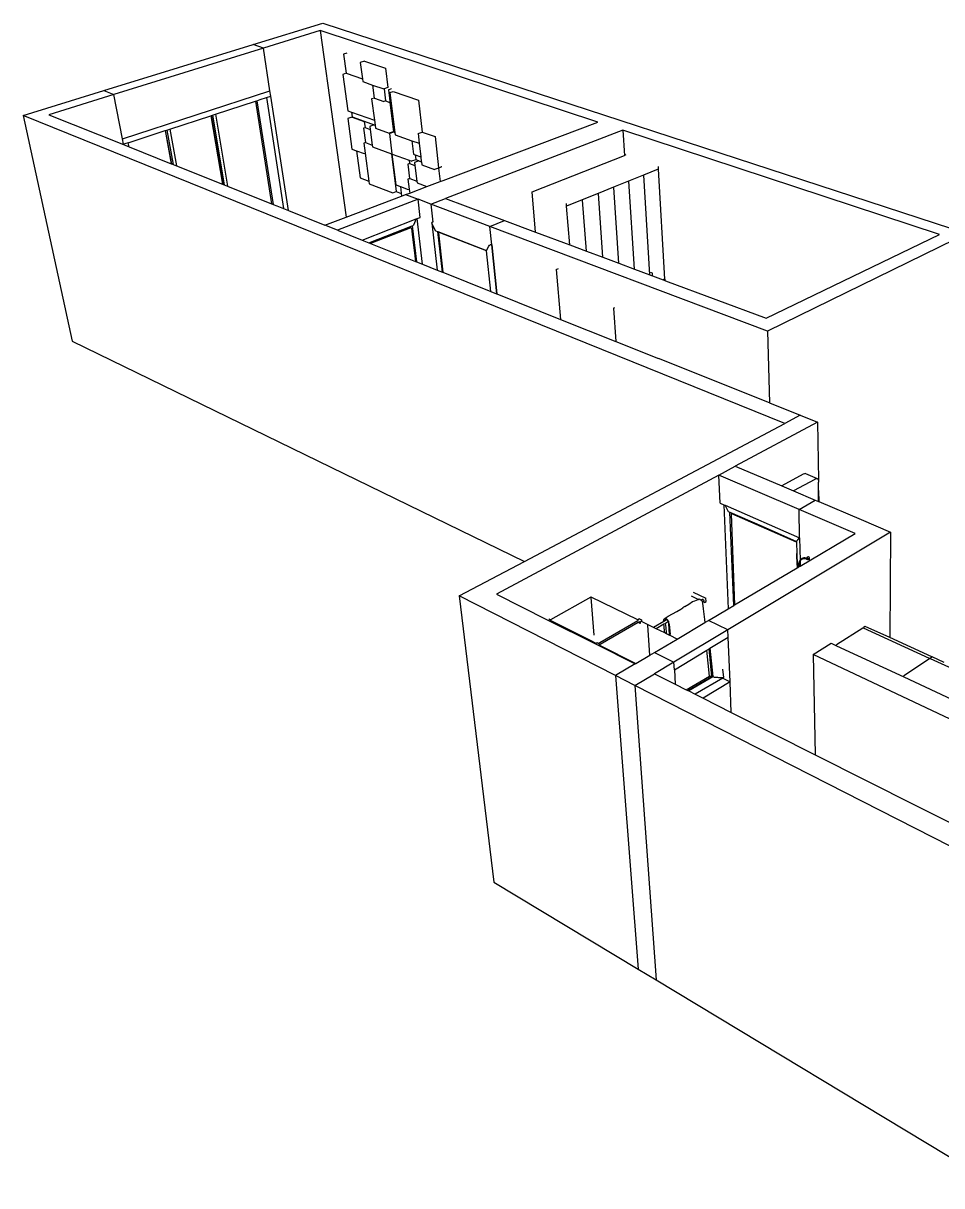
# Model space of a CAD drawing. Header units: millimetres. Extents: x -650 to 3773, y 316 to 2389.
# Drawn here: x 1120 to 1670, y 439 to 1136 of the extents above; entities that cross this region are included whole.
import ezdxf

# ---------------------------------------------------------------- set-up
doc = ezdxf.new("R2010")
doc.units = ezdxf.units.MM

# ---------------------------------------------------------------- blocks, each defined once
blk = doc.blocks.new('A$Cc7a5da99')
for p, q in [((137.91, 807.11), (179.57, 819.93)), ((178.02, 815.56), (144, 805.02)), ((178.02, 815.56), (193.52, 703.72)), ((344.52, 760.73), (178.02, 815.56)), ((179.57, 819.93), (1011.63, 548.41)), ((48.28, 779.54), (137.91, 807.11)), ((144, 805.02), (54.32, 777.24)), ((144, 805.02), (137.91, 807.11)), ((147.94, 779.4), (144, 805.02)), ((193.97, 802.02), (192.09, 801.42)), ((192.09, 801.42), (193.62, 789.94)), ((204.57, 797.2), (202.06, 796.38)), ((202.06, 796.38), (203.32, 786.63)), ((204.57, 797.2), (217.25, 792.95)), ((193.56, 789.96), (191.58, 789.31)), ((191.58, 789.31), (194.52, 767.43)), ((193.56, 789.96), (193.62, 789.94)), ((193.62, 789.94), (203.32, 786.63)), ((217.25, 792.95), (218.67, 781.45)), ((203.32, 786.63), (203.54, 784.93)), ((203.54, 784.93), (209.42, 782.92)), ((209.42, 782.92), (210.41, 775.11)), ((209.42, 782.92), (216.17, 780.6)), ((216.33, 780.66), (216.17, 780.6)), ((218.67, 781.45), (216.33, 780.66)), ((216.33, 780.66), (217.23, 773.41)), ((218.93, 780.11), (220.77, 780.73)), ((220.77, 780.73), (220.81, 780.74)), ((0, 764.69), (48.28, 779.54)), ((54.32, 777.24), (15.25, 765.13)), ((48.28, 779.54), (54.32, 777.24)), ((59.47, 750.65), (54.32, 777.24)), ((59.47, 750.65), (147.94, 779.4)), ((139.4, 773.28), (140.09, 773.51)), ((140.09, 773.51), (142.08, 774.16)), ((140.09, 773.51), (149.87, 711.31)), ((142.08, 774.16), (145.79, 775.37)), ((145.79, 775.37), (148.42, 776.23)), ((145.79, 775.37), (156.08, 708.83)), ((148.42, 776.23), (147.94, 779.4)), ((158.94, 707.68), (148.42, 776.23)), ((210.51, 775.08), (208.89, 774.53)), ((208.89, 774.53), (210.53, 761.75)), ((210.41, 775.11), (210.51, 775.08)), ((210.51, 775.08), (216.27, 773.08)), ((218.93, 780.11), (222.04, 754.92)), ((219.88, 778.39), (221.87, 779.07)), ((219.88, 778.39), (222.82, 754.52)), ((221.87, 779.07), (236.9, 773.92)), ((236.9, 773.92), (239.13, 754.72)), ((115.26, 765.39), (139.18, 773.21)), ((139.18, 773.21), (139.4, 773.28)), ((139.18, 773.21), (148.88, 711.71)), ((149.12, 711.61), (139.4, 773.28)), ((194.52, 767.43), (196.73, 766.65)), ((196.73, 766.65), (197.12, 763.78)), ((196.73, 766.65), (210.53, 761.75)), ((217.14, 773.38), (216.27, 773.08)), ((217.23, 773.41), (217.14, 773.38)), ((217.14, 773.38), (219.78, 772.46)), ((219.78, 772.46), (221.95, 754.92)), ((0, 764.69), (29.43, 629.47)), ((456.6, 580.1), (0, 764.69)), ((15.25, 765.13), (60.14, 747.19)), ((87.88, 756.44), (112.56, 764.51)), ((112.56, 764.51), (112.77, 764.58)), ((112.56, 764.51), (119.52, 723.44)), ((112.77, 764.58), (113.48, 764.81)), ((119.77, 723.35), (112.77, 764.58)), ((113.48, 764.81), (115.26, 765.39)), ((113.48, 764.81), (120.55, 723.03)), ((115.26, 765.39), (122.52, 722.25)), ((197.07, 763.7), (194.61, 762.86)), ((194.61, 762.86), (197.08, 744.49)), ((197.07, 763.7), (197.13, 763.68)), ((197.12, 763.78), (197.21, 763.75)), ((197.21, 763.75), (197.12, 763.72)), ((197.12, 763.72), (197.13, 763.68)), ((197.13, 763.68), (204.43, 761.08)), ((197.21, 763.75), (210.9, 758.87)), ((204.43, 761.08), (204.92, 757.33)), ((210.53, 761.75), (210.9, 758.87)), ((251.85, 725.76), (344.52, 760.73)), ((63, 748.31), (85.15, 755.55)), ((85.15, 755.55), (85.37, 755.62)), ((85.15, 755.55), (88.75, 735.75)), ((85.37, 755.62), (86.09, 755.86)), ((89, 735.65), (85.37, 755.62)), ((86.09, 755.86), (87.88, 756.44)), ((86.09, 755.86), (89.82, 735.32)), ((87.88, 756.44), (91.85, 734.51)), ((204.92, 757.33), (204.01, 757.01)), ((204.01, 757.01), (205.13, 748.45)), ((204.96, 757.35), (204.92, 757.33)), ((204.96, 757.35), (208.05, 756.24)), ((210.28, 758.99), (207.81, 758.13)), ((207.81, 758.13), (208.05, 756.24)), ((208.05, 756.24), (209.25, 746.94)), ((210.28, 758.99), (210.91, 758.77)), ((210.9, 758.87), (210.91, 758.77)), ((210.91, 758.77), (211.13, 757)), ((211.13, 757), (219.48, 754.01)), ((221.87, 754.86), (219.48, 754.01)), ((219.53, 753.94), (221.96, 754.79)), ((219.53, 753.94), (221.07, 741.58)), ((221.95, 754.89), (221.87, 754.86)), ((221.87, 754.86), (221.96, 754.82)), ((221.95, 754.92), (222, 754.9)), ((221.95, 754.92), (221.95, 754.89)), ((221.96, 754.82), (221.96, 754.79)), ((221.96, 754.79), (222, 754.81)), ((222.04, 754.92), (222, 754.9)), ((222, 754.81), (222.06, 754.79)), ((222.04, 754.92), (222.06, 754.79)), ((222.06, 754.79), (222.82, 754.52)), ((222.82, 754.52), (222.99, 753.12)), ((222.99, 753.12), (233.02, 749.53)), ((236.7, 753.85), (239.13, 754.72)), ((236.7, 753.85), (237.38, 747.97)), ((239.13, 754.72), (239.17, 754.74)), ((239.17, 754.74), (246.93, 752)), ((359.52, 755.79), (253.13, 714.92)), ((359.52, 755.79), (360.49, 740.71)), ((549.31, 693.29), (359.52, 755.79)), ((60.1, 747.36), (59.47, 750.65)), ((63, 748.31), (60.1, 747.36)), ((60.1, 747.36), (60.14, 747.19)), ((60.14, 747.19), (63.47, 745.86)), ((63.47, 745.86), (63, 748.31)), ((63.47, 745.86), (88.75, 735.75)), ((205.22, 748.41), (204.13, 748.03)), ((204.13, 748.03), (204.93, 741.99)), ((205.13, 748.45), (205.22, 748.41)), ((205.22, 748.41), (209.25, 746.94)), ((209.25, 746.94), (209.4, 745.81)), ((209.4, 745.81), (220.78, 741.65)), ((233.02, 749.53), (233.97, 741.52)), ((233.02, 749.53), (237.38, 747.97)), ((237.38, 747.97), (238.33, 739.94)), ((246.93, 752), (249.06, 733.18)), ((197.08, 744.49), (199.83, 743.48)), ((199.83, 743.48), (201.99, 727.26)), ((199.83, 743.48), (204.39, 741.8)), ((204.39, 741.8), (204.93, 741.99)), ((204.93, 741.99), (207.12, 725.33)), ((220.78, 741.65), (221.03, 741.56)), ((220.78, 741.65), (223.59, 719.1)), ((221.03, 741.56), (221.07, 741.58)), ((221.07, 741.58), (221.08, 741.55)), ((221.08, 741.55), (221.17, 741.51)), ((221.17, 741.51), (221.08, 741.48)), ((221.08, 741.48), (223.37, 723.12)), ((221.17, 741.51), (231.3, 737.82)), ((233.97, 741.52), (234.97, 741.16)), ((234.97, 741.16), (235.32, 738.18)), ((234.97, 741.16), (238.33, 739.94)), ((238.33, 739.94), (238.67, 736.96)), ((305.03, 718.85), (360.49, 740.71)), ((361.33, 741.04), (360.49, 740.71)), ((88.75, 735.75), (89, 735.65)), ((89, 735.65), (89.82, 735.32)), ((89.82, 735.32), (91.85, 734.51)), ((91.85, 734.51), (119.52, 723.44)), ((231.54, 735.88), (230.63, 735.54)), ((230.63, 735.54), (231.66, 726.97)), ((231.3, 737.82), (231.54, 735.88)), ((231.3, 737.82), (232.87, 737.24)), ((231.58, 735.89), (231.54, 735.88)), ((231.58, 735.89), (234.85, 734.69)), ((235.33, 738.14), (232.87, 737.24)), ((237.08, 737.44), (234.63, 736.54)), ((234.63, 736.54), (234.85, 734.69)), ((234.85, 734.69), (235.96, 725.38)), ((235.32, 738.18), (238.67, 736.96)), ((235.32, 738.18), (235.33, 738.14)), ((237.08, 737.44), (238.69, 736.86)), ((238.67, 736.96), (238.69, 736.86)), ((238.69, 736.86), (238.9, 735.04)), ((238.9, 735.04), (246.61, 732.23)), ((248.98, 733.11), (246.61, 732.23)), ((249.06, 733.14), (248.98, 733.11)), ((248.98, 733.11), (249.07, 733.08)), ((249.06, 733.18), (249.11, 733.16)), ((249.06, 733.18), (249.06, 733.14)), ((249.07, 733.08), (249.97, 725.05)), ((250.86, 733.81), (249.11, 733.16)), ((250.95, 733.85), (250.86, 733.81)), ((380.71, 732.48), (371.85, 728.9)), ((380.93, 732.57), (380.71, 732.48)), ((380.92, 732.41), (380.71, 732.48)), ((380.93, 732.57), (380.84, 734.12)), ((384.59, 666.64), (380.92, 732.41)), ((201.99, 727.26), (207.12, 725.33)), ((207.12, 725.33), (207.32, 723.77)), ((231.75, 726.94), (230.67, 726.54)), ((230.67, 726.54), (231.41, 720.5)), ((231.66, 726.97), (231.75, 726.94)), ((231.75, 726.94), (235.96, 725.38)), ((235.96, 725.38), (236.09, 724.21)), ((241.97, 722.03), (249.97, 725.05)), ((249.97, 725.05), (251.85, 725.76)), ((362.89, 725.27), (353.82, 721.6)), ((371.85, 728.9), (362.89, 725.27)), ((363.09, 725.2), (362.89, 725.27)), ((366.44, 672.59), (363.09, 725.2)), ((372.06, 728.82), (371.85, 728.9)), ((375.62, 669.16), (372.06, 728.82)), ((119.52, 723.44), (119.77, 723.35)), ((119.77, 723.35), (120.55, 723.03)), ((120.55, 723.03), (122.52, 722.25)), ((122.52, 722.25), (148.88, 711.71)), ((207.32, 723.77), (221.67, 718.34)), ((221.67, 718.34), (223.6, 719.06)), ((223.37, 723.12), (226.09, 722.1)), ((223.59, 719.1), (226.56, 717.98)), ((223.59, 719.1), (223.6, 719.06)), ((226.09, 722.1), (226.6, 718)), ((226.09, 722.1), (230.87, 720.3)), ((226.56, 717.98), (226.6, 718)), ((226.6, 718), (226.81, 716.3)), ((229.27, 717.24), (231.69, 718.15)), ((230.87, 720.3), (231.41, 720.5)), ((231.41, 720.5), (231.69, 718.15)), ((231.69, 718.15), (241.97, 722.03)), ((236.09, 724.21), (241.97, 722.03)), ((307.18, 694.73), (305.03, 718.85)), ((344.64, 717.89), (335.17, 714.06)), ((353.82, 721.6), (344.64, 717.89)), ((344.85, 717.81), (344.64, 717.89)), ((347.59, 679.63), (344.85, 717.81)), ((354.03, 721.53), (353.82, 721.6)), ((357.1, 676.08), (354.03, 721.53)), ((148.88, 711.71), (149.12, 711.61)), ((149.12, 711.61), (149.87, 711.31)), ((149.87, 711.31), (152.04, 710.44)), ((236.78, 714.4), (188.34, 695.93)), ((193.52, 703.72), (226.81, 716.3)), ((226.81, 716.3), (229.27, 717.24)), ((229.27, 717.24), (236.78, 714.4)), ((238.07, 703.57), (236.78, 714.4)), ((244.35, 711.55), (236.78, 714.4)), ((244.35, 711.55), (253.13, 714.92)), ((244.35, 711.55), (245.59, 700.78)), ((279.8, 698.16), (244.35, 711.55)), ((253.13, 714.92), (288.58, 701.68)), ((325.8, 710.26), (325.68, 711.86)), ((335.17, 714.06), (325.8, 710.26)), ((335.38, 713.98), (335.17, 714.06)), ((337.71, 683.32), (335.38, 713.98)), ((152.04, 710.44), (156.08, 708.83)), ((156.08, 708.83), (158.94, 707.68)), ((158.94, 707.68), (180.84, 698.93)), ((327.67, 687.08), (325.8, 710.26)), ((180.84, 698.93), (193.52, 703.72)), ((188.34, 695.93), (180.84, 698.93)), ((203.14, 690.01), (235.63, 702.63)), ((207.17, 688.4), (233.24, 698.56)), ((232.33, 697.38), (208.24, 687.98)), ((232.33, 697.38), (232.76, 697.21)), ((232.76, 697.21), (233.44, 691.67)), ((233.24, 698.56), (233.79, 698.77)), ((233.24, 698.56), (235.87, 676.93)), ((233.85, 698.8), (233.79, 698.77)), ((233.9, 698.88), (233.85, 698.8)), ((235.63, 702.63), (233.9, 698.88)), ((235.63, 702.63), (236.15, 702.83)), ((236.15, 702.83), (238.07, 703.57)), ((239.43, 675.5), (236.15, 702.83)), ((245.09, 700.74), (244.91, 700.19)), ((244.91, 700.19), (248.18, 672.01)), ((244.92, 700.21), (245.09, 700.75)), ((245.13, 699.42), (244.92, 700.21)), ((245.09, 700.75), (245.1, 700.76)), ((245.09, 700.75), (245.09, 700.74)), ((245.1, 700.76), (245.31, 700.89)), ((247.13, 695.68), (245.13, 699.42)), ((279.8, 698.16), (288.58, 701.68)), ((446.2, 635.34), (279.8, 698.16)), ((280.92, 687.13), (279.8, 698.16)), ((288.58, 701.68), (307.18, 694.73)), ((188.34, 695.93), (203.14, 690.01)), ((203.14, 690.01), (207.17, 688.4)), ((233.44, 691.67), (233.5, 691.68)), ((233.44, 691.67), (234.18, 685.56)), ((233.5, 691.68), (233.66, 691.66)), ((233.66, 691.66), (233.7, 691.6)), ((233.7, 691.6), (234.43, 685.67)), ((247.13, 695.68), (247.14, 695.62)), ((247.15, 695.64), (247.13, 695.68)), ((247.21, 695.57), (247.15, 695.64)), ((247.21, 695.57), (248.48, 695.08)), ((251.27, 670.77), (248.48, 695.08)), ((248.48, 695.08), (262.33, 689.71)), ((248.92, 694.3), (249.37, 694.42)), ((248.92, 694.3), (251.56, 670.66)), ((277.81, 683.44), (249.37, 694.42)), ((307.18, 694.73), (327.67, 687.08)), ((445.39, 643.1), (549.31, 693.29)), ((558.57, 690.24), (446.2, 635.34)), ((207.17, 688.4), (208.24, 687.98)), ((208.24, 687.98), (235.2, 677.2)), ((234.32, 685.59), (234.18, 685.56)), ((234.18, 685.56), (235.2, 677.2)), ((234.43, 685.67), (234.32, 685.59)), ((262.33, 689.71), (277.75, 683.77)), ((277.78, 683.79), (277.75, 683.77)), ((277.78, 683.79), (279.18, 686.31)), ((277.78, 683.78), (277.78, 683.79)), ((277.81, 683.44), (277.78, 683.78)), ((280.3, 659.17), (277.81, 683.44)), ((279.18, 686.31), (279.62, 686.86)), ((279.62, 686.86), (279.75, 686.97)), ((279.71, 686.98), (279.75, 686.97)), ((279.75, 686.97), (280.15, 687.29)), ((280.15, 687.29), (280.31, 687.36)), ((280.27, 687.38), (280.31, 687.36)), ((280.31, 687.36), (280.4, 687.41)), ((280.41, 687.33), (280.84, 687.16)), ((280.84, 687.16), (283.81, 657.76)), ((280.84, 687.16), (280.92, 687.13)), ((280.92, 687.13), (283.89, 657.73)), ((327.67, 687.08), (337.71, 683.32)), ((337.71, 683.32), (347.59, 679.63)), ((235.2, 677.2), (235.87, 676.93)), ((235.87, 676.93), (239.43, 675.5)), ((347.59, 679.63), (357.1, 676.08)), ((357.1, 676.08), (366.44, 672.59)), ((239.43, 675.5), (248.18, 672.01)), ((248.18, 672.01), (251.27, 670.77)), ((251.27, 670.77), (251.56, 670.66)), ((251.56, 670.66), (280.3, 659.17)), ((319.56, 672.35), (321, 672.97)), ((319.56, 672.35), (322.08, 642.46)), ((366.44, 672.59), (375.62, 669.16)), ((375.62, 669.16), (376.03, 669.01)), ((376.03, 669.01), (377.27, 668.54)), ((377.18, 670.17), (376.22, 670.52)), ((377.27, 668.54), (377.18, 670.17)), ((377.27, 668.54), (383.58, 666.19)), ((383.58, 666.19), (384.17, 666.45)), ((383.58, 666.19), (384.29, 665.92)), ((384.17, 666.45), (384.23, 666.48)), ((384.17, 666.45), (384.17, 666.43)), ((384.59, 666.64), (384.23, 666.48)), ((384.23, 666.48), (384.26, 666.47)), ((384.29, 665.92), (384.26, 666.47)), ((384.29, 665.92), (384.63, 665.79)), ((384.59, 666.64), (384.63, 665.79)), ((384.63, 665.79), (385.11, 665.61)), ((385.11, 665.61), (445.39, 643.1)), ((280.3, 659.17), (283.81, 657.76)), ((283.81, 657.76), (283.89, 657.73)), ((283.89, 657.73), (322.08, 642.46)), ((353.94, 649.21), (354.49, 649.46)), ((353.94, 649.21), (355.35, 629.16)), ((354.49, 649.46), (354.53, 649.47)), ((322.08, 642.46), (355.35, 629.16)), ((446.2, 635.34), (447.44, 592.34)), ((29.43, 629.47), (300.54, 497.42)), ((355.35, 629.16), (380.97, 618.92)), ((447.44, 592.34), (380.97, 618.92)), ((447.44, 592.34), (465.83, 584.99)), ((300.54, 497.42), (456.6, 580.1)), ((476.17, 580.86), (426.93, 554.44)), ((465.83, 584.99), (456.6, 580.1)), ((465.83, 584.99), (476.17, 580.86)), ((476.17, 580.86), (476.71, 546.17)), ((417.07, 549.16), (426.93, 554.44)), ((426.93, 554.44), (454.73, 542.65)), ((417.07, 549.16), (283.84, 477.69)), ((417.8, 532.35), (417.07, 549.16)), ((465.12, 528.53), (417.07, 549.16)), ((467.66, 549.61), (454.73, 542.65)), ((474.54, 546.51), (461.86, 539.62)), ((468.39, 549.95), (467.66, 549.61)), ((469.01, 550.04), (468.39, 549.95)), ((469.01, 550.04), (475.91, 547.12)), ((475.25, 546.85), (474.54, 546.51)), ((475.85, 546.94), (475.25, 546.85)), ((475.91, 547.12), (476.37, 546.89)), ((476.37, 546.89), (476.68, 546.35)), ((476.68, 546.35), (476.71, 546.17)), ((476.71, 546.17), (476.82, 545.49)), ((476.81, 539.45), (476.83, 544.8)), ((476.82, 545.49), (476.83, 544.8)), ((454.73, 542.65), (461.86, 539.62)), ((461.86, 539.62), (474.9, 534.09)), ((476.79, 533.29), (476.81, 539.45)), ((476.8, 539.78), (476.81, 539.45)), ((476.81, 539.45), (476.91, 533.24)), ((417.8, 532.35), (420.06, 531.36)), ((420.06, 531.36), (422.7, 469.03)), ((420.06, 531.36), (420.79, 531.04)), ((422.68, 527.43), (420.79, 531.04)), ((420.79, 531.04), (465.46, 511.47)), ((465.12, 528.53), (474.9, 534.09)), ((474.9, 534.09), (476.79, 533.29)), ((476.79, 533.29), (476.91, 533.24)), ((476.91, 533.24), (502.39, 522.43)), ((422.74, 527.34), (422.68, 527.43)), ((422.74, 527.34), (423.7, 526.92)), ((425.99, 470.97), (423.7, 526.92)), ((423.7, 526.92), (442.93, 518.45)), ((424.43, 525.82), (424.81, 525.94)), ((424.43, 525.82), (426.5, 471.28)), ((463.64, 508.88), (424.81, 525.94)), ((498.79, 514.07), (465.12, 528.53)), ((465.48, 511.46), (465.12, 528.53)), ((442.93, 518.45), (463.59, 509.39)), ((502.39, 522.43), (519.98, 514.97)), ((519.98, 514.97), (422.42, 456.39)), ((463.69, 509.44), (463.59, 509.39)), ((463.63, 509.36), (463.64, 509.39)), ((463.63, 509.36), (463.64, 508.88)), ((463.64, 509.39), (463.69, 509.44)), ((463.64, 508.88), (463.79, 502.05)), ((463.69, 509.44), (464.25, 510.09)), ((464.25, 510.09), (464.24, 510.1)), ((464.25, 510.09), (464.36, 510.21)), ((464.35, 510.21), (464.36, 510.21)), ((464.36, 510.21), (465.46, 511.47)), ((465.46, 511.47), (465.48, 511.46)), ((465.48, 511.46), (465.76, 498.02)), ((465.84, 494.56), (498.79, 514.07)), ((519.98, 514.97), (519.67, 451.67)), ((463.69, 501.94), (463.77, 502.05)), ((463.69, 501.94), (463.84, 495.19)), ((463.77, 502.05), (463.79, 502.05)), ((463.79, 502.05), (463.94, 495.09)), ((261.45, 476.71), (300.54, 497.42)), ((463.93, 495.09), (463.84, 495.19)), ((463.94, 495.09), (463.93, 495.09)), ((463.94, 495.09), (463.98, 493.46)), ((464.93, 495.34), (465, 496.08)), ((464.94, 494.56), (464.93, 495.34)), ((465, 496.08), (465.16, 496.76)), ((465.16, 496.76), (465.38, 497.37)), ((465.24, 495.29), (465.31, 496)), ((465.25, 494.55), (465.24, 495.29)), ((465.31, 496), (465.46, 496.65)), ((465.38, 497.37), (465.67, 497.9)), ((465.46, 496.65), (465.68, 497.24)), ((465.67, 497.9), (465.76, 498.02)), ((465.68, 497.24), (465.78, 497.42)), ((465.76, 498.02), (466.03, 498.37)), ((465.77, 497.56), (465.77, 497.5)), ((465.78, 497.42), (465.96, 497.75)), ((465.78, 497.42), (465.84, 494.56)), ((465.96, 497.75), (466.3, 498.19)), ((466.03, 498.37), (466.44, 498.75)), ((466.3, 498.19), (466.69, 498.56)), ((466.44, 498.75), (466.9, 499.05)), ((466.69, 498.56), (467.1, 498.83)), ((467.01, 499.1), (466.9, 499.05)), ((467.51, 499.31), (467.01, 499.1)), ((467.03, 498.79), (467.1, 498.83)), ((467.1, 498.83), (467.51, 499)), ((468.06, 499.42), (467.51, 499.31)), ((467.51, 499), (468.03, 499.11)), ((468.03, 499.11), (468.59, 499.13)), ((468.64, 499.45), (468.06, 499.42)), ((468.59, 499.13), (469.18, 499.06)), ((469.25, 499.37), (468.64, 499.45)), ((469.18, 499.06), (469.66, 498.92)), ((469.78, 499.22), (469.25, 499.37)), ((469.72, 499.14), (469.65, 499.03)), ((469.65, 499.03), (469.66, 498.92)), ((469.66, 498.92), (469.66, 498.9)), ((469.66, 498.92), (469.78, 498.88)), ((469.66, 498.9), (469.7, 498.71)), ((469.7, 498.71), (469.84, 498.54)), ((469.78, 499.22), (469.72, 499.14)), ((469.88, 499.35), (469.78, 499.22)), ((469.89, 499.19), (469.78, 499.22)), ((469.78, 498.88), (469.81, 498.87)), ((469.91, 498.48), (469.84, 498.54)), ((469.86, 498.85), (470.02, 498.79)), ((469.93, 499.38), (469.88, 499.35)), ((469.91, 499.18), (469.89, 499.19)), ((469.91, 498.48), (470.15, 498.43)), ((469.93, 499.38), (469.99, 499.63)), ((470.01, 499.43), (469.93, 499.38)), ((469.97, 499.17), (469.95, 499.26)), ((470.08, 499.9), (469.99, 499.63)), ((470.17, 499.43), (470.01, 499.43)), ((470.06, 499.12), (470.03, 499.13)), ((470.14, 498.8), (470.04, 498.95)), ((470.06, 498.77), (470.1, 498.78)), ((470.06, 498.77), (470.06, 498.77)), ((470.08, 499.9), (470.33, 500.08)), ((470.1, 498.78), (470.14, 498.8)), ((470.14, 498.8), (470.19, 498.83)), ((470.16, 498.76), (470.14, 498.8)), ((470.31, 498.44), (470.15, 498.43)), ((470.41, 499.38), (470.17, 499.43)), ((470.19, 498.83), (470.22, 498.92)), ((470.29, 498.63), (470.28, 498.64)), ((470.4, 498.55), (470.31, 498.61)), ((470.44, 498.52), (470.31, 498.44)), ((470.45, 500.16), (470.33, 500.08)), ((470.41, 499.38), (470.44, 499.36)), ((470.44, 498.52), (470.41, 498.54)), ((470.62, 499.14), (470.44, 499.36)), ((470.44, 498.52), (470.6, 498.72)), ((470.48, 498.49), (470.44, 498.52)), ((470.79, 500.11), (470.45, 500.16)), ((470.7, 498.45), (470.48, 498.49)), ((470.67, 498.83), (470.6, 498.72)), ((470.67, 498.88), (470.62, 499.14)), ((470.67, 498.88), (470.67, 498.83)), ((471.04, 498.4), (470.7, 498.45)), ((471.14, 499.85), (470.79, 500.11)), ((471.17, 498.47), (471.04, 498.4)), ((471.4, 499.45), (471.14, 499.85)), ((471.17, 498.47), (471.42, 498.65)), ((471.5, 499.01), (471.4, 499.45)), ((471.42, 498.65), (471.5, 499.01)), ((426.5, 471.28), (463.98, 493.46)), ((463.98, 493.46), (464.99, 494.06)), ((464.99, 494.06), (464.94, 494.56)), ((464.99, 494.06), (465.28, 494.24)), ((465.28, 494.24), (465.25, 494.55)), ((465.28, 494.24), (465.84, 494.56)), ((261.45, 476.71), (282.19, 305.1)), ((355.04, 428.97), (261.45, 476.71)), ((283.84, 477.69), (314.21, 462.41)), ((340.24, 475.86), (316.12, 462.43)), ((340.24, 475.87), (340.5, 476.02)), ((340.24, 475.86), (340.24, 475.87)), ((340.5, 475.73), (340.24, 475.86)), ((340.24, 475.86), (340.24, 475.86)), ((368.47, 462.36), (340.5, 476.02)), ((342.35, 453.24), (340.5, 475.73)), ((404.62, 474.62), (400.71, 476.46)), ((401.62, 479.02), (409.35, 475.39)), ((402.71, 473.73), (404.62, 474.62)), ((404.62, 474.62), (405.26, 474.92)), ((405.26, 474.92), (406.29, 474.33)), ((406.29, 474.33), (407.16, 474.84)), ((406.29, 474.33), (406.92, 473.98)), ((406.92, 473.98), (407.1, 473.07)), ((407.17, 474.84), (407.16, 474.84)), ((407.18, 474.84), (407.17, 474.84)), ((407.18, 474.84), (407.45, 474.8)), ((407.18, 474.84), (407.18, 474.84)), ((407.46, 474.8), (407.45, 474.8)), ((407.46, 474.8), (407.73, 474.59)), ((407.73, 474.58), (407.73, 474.59)), ((407.73, 474.58), (407.94, 474.26)), ((407.94, 474.26), (407.94, 474.26)), ((407.94, 474.26), (408.03, 473.91)), ((408.03, 473.9), (407.97, 473.62)), ((408.03, 473.9), (408.03, 473.91)), ((409.45, 473.41), (409.35, 475.39)), ((389.3, 465.94), (391.78, 467.4)), ((391.78, 467.4), (394.23, 468.83)), ((394.23, 468.83), (395.43, 469.56)), ((396.7, 470.28), (395.43, 469.56)), ((396.7, 470.28), (399.1, 471.73)), ((399.1, 471.73), (401.31, 473.3)), ((401.31, 473.3), (402.71, 473.73)), ((407.46, 473.28), (407.1, 473.07)), ((407.1, 473.07), (407.24, 472.37)), ((407.24, 472.37), (407.75, 468.97)), ((407.46, 473.28), (407.43, 473.29)), ((407.76, 473.46), (407.46, 473.28)), ((408.44, 472.82), (407.46, 473.28)), ((407.75, 468.97), (408.39, 462.48)), ((407.77, 473.46), (407.76, 473.46)), ((407.96, 473.61), (407.77, 473.46)), ((407.97, 473.61), (407.96, 473.61)), ((407.97, 473.62), (407.97, 473.61)), ((408.44, 472.82), (409.45, 473.41)), ((410.76, 461.96), (422.7, 469.03)), ((422.7, 469.03), (425.99, 470.97)), ((425.99, 470.97), (426.5, 471.28)), ((314.21, 462.41), (343.01, 447.92)), ((315.13, 462.92), (316.12, 462.43)), ((316.17, 461.95), (315.84, 462.12)), ((316.12, 462.42), (316.12, 462.43)), ((316.17, 461.95), (316.12, 462.42)), ((340.01, 449.97), (316.17, 461.95)), ((345.72, 448.82), (368.5, 461.94)), ((368.69, 460.69), (345.82, 447.5)), ((369.44, 462.96), (368.47, 462.41)), ((368.47, 462.41), (368.47, 462.36)), ((368.47, 462.36), (368.5, 461.94)), ((368.57, 462.31), (368.49, 462.35)), ((368.5, 461.94), (368.78, 462.1)), ((369.45, 461.12), (368.69, 460.69)), ((369.8, 460.14), (368.69, 460.69)), ((369.44, 462.96), (370.65, 462.37)), ((370.17, 460.35), (369.8, 460.14)), ((370.1, 461.29), (370.36, 461.44)), ((370.17, 460.35), (370.1, 461.29)), ((370.72, 461.26), (370.36, 461.44)), ((370.36, 461.44), (370.36, 461.44)), ((370.65, 462.37), (370.72, 461.26)), ((374.67, 459.33), (370.72, 461.26)), ((383.98, 461.35), (377.85, 457.78)), ((383.97, 461.54), (384.29, 463.04)), ((383.98, 461.35), (383.97, 461.54)), ((385.04, 461.96), (383.98, 461.35)), ((385.11, 460.25), (384.12, 459.67)), ((384.29, 463.04), (386.73, 464.62)), ((385.34, 462.72), (384.59, 462.67)), ((385.04, 461.96), (385.06, 462.56)), ((385.69, 462.34), (385.04, 461.96)), ((385.06, 462.56), (385.34, 462.72)), ((386.96, 461.33), (385.11, 460.25)), ((385.11, 460.26), (385.11, 460.28)), ((385.43, 457.82), (385.11, 460.25)), ((385.78, 462.74), (385.34, 462.72)), ((385.69, 462.34), (385.38, 462.22)), ((385.82, 462.42), (385.69, 462.34)), ((386.02, 462.48), (385.78, 462.74)), ((386.02, 462.48), (385.86, 462.41)), ((386.81, 461.61), (386.02, 462.48)), ((386.73, 464.62), (389.3, 465.94)), ((386.96, 461.33), (386.81, 461.61)), ((386.99, 461.41), (386.81, 461.61)), ((387, 461.35), (386.96, 461.33)), ((386.99, 461.28), (386.96, 461.33)), ((387, 461.35), (386.99, 461.41)), ((387.06, 459.9), (386.99, 461.28)), ((387.24, 459.84), (387, 461.35)), ((387.29, 456.85), (387.06, 459.9)), ((392.02, 450.86), (408.58, 460.67)), ((408.39, 462.48), (408.58, 460.67)), ((408.58, 460.67), (410.76, 461.96)), ((422.42, 456.39), (410.76, 461.96)), ((374.67, 459.3), (374.44, 459.17)), ((375.64, 441.16), (374.44, 459.17)), ((374.67, 459.3), (374.67, 459.33)), ((374.7, 459.32), (374.67, 459.3)), ((377.85, 457.78), (374.7, 459.32)), ((379.5, 456.97), (377.85, 457.78)), ((384.12, 459.67), (379.5, 456.97)), ((384.61, 454.48), (379.5, 456.97)), ((384.12, 459.69), (384.12, 459.7)), ((384.23, 458.39), (384.12, 459.67)), ((384.53, 455.27), (384.23, 458.39)), ((384.61, 454.48), (384.53, 455.27)), ((385.7, 453.94), (384.61, 454.48)), ((385.65, 454.66), (385.43, 457.82)), ((385.7, 453.94), (385.65, 454.66)), ((387.64, 453), (385.7, 453.94)), ((387.24, 459.84), (387.77, 453.79)), ((387.56, 453.83), (387.29, 456.85)), ((387.64, 453), (387.56, 453.83)), ((387.85, 452.9), (387.64, 453)), ((387.85, 452.9), (387.77, 453.79)), ((422.42, 456.39), (390.13, 437.01)), ((422.61, 451.89), (422.42, 456.39)), ((503.38, 457.45), (487.65, 447.47)), ((503.74, 457.28), (503.38, 457.45)), ((504.85, 458.44), (503.74, 457.73)), ((503.74, 457.28), (503.74, 457.73)), ((543.28, 439.21), (503.74, 457.28)), ((519.67, 451.67), (504.85, 458.44)), ((343.5, 448.21), (340.01, 449.97)), ((343.5, 448.21), (343.01, 447.92)), ((343.01, 447.92), (366.82, 435.94)), ((344.09, 448.54), (343.5, 448.21)), ((344.7, 448.24), (344.09, 448.54)), ((344.7, 448.24), (345.72, 448.82)), ((345.31, 447.93), (344.7, 448.24)), ((345.05, 447.43), (345.36, 447.27)), ((345.31, 447.93), (345.36, 447.27)), ((345.36, 447.27), (345.4, 447.25)), ((345.82, 447.5), (345.4, 447.25)), ((345.4, 447.25), (345.86, 447.02)), ((345.86, 447.02), (367.32, 436.24)), ((378.43, 442.82), (392.02, 450.86)), ((392.02, 450.86), (387.85, 452.9)), ((411.75, 445.33), (417.7, 448.92)), ((417.7, 448.92), (422.61, 451.89)), ((423.75, 425.26), (422.61, 451.89)), ((473.63, 441.61), (484.37, 448.4)), ((484.37, 448.4), (487.66, 446.86)), ((487.66, 446.86), (487.65, 447.47)), ((487.66, 446.86), (527.87, 428.1)), ((544.73, 440.24), (519.67, 451.67)), ((367.32, 436.24), (375.64, 441.16)), ((375.64, 441.16), (378.43, 442.82)), ((378.43, 442.82), (390.13, 437.01)), ((390.4, 432.45), (409.87, 444.2)), ((409.87, 444.2), (411.21, 445.01)), ((411.49, 428.59), (409.87, 444.2)), ((411.21, 445.01), (411.75, 445.33)), ((412.92, 428.44), (411.21, 445.01)), ((411.75, 445.33), (413.49, 428.44)), ((473.63, 441.61), (474.71, 381.54)), ((653.77, 356.52), (473.63, 441.61)), ((543.27, 438.99), (527.87, 428.73)), ((543.28, 439.21), (543.27, 438.99)), ((543.47, 439.12), (543.27, 438.99)), ((543.91, 438.92), (543.47, 439.12)), ((543.91, 438.92), (543.92, 439.38)), ((544.73, 439.92), (543.92, 439.38)), ((544.73, 440.24), (544.73, 439.92)), ((545.02, 440.11), (544.73, 439.92)), ((552.1, 436.88), (545.02, 440.11)), ((366.82, 435.94), (355.04, 428.97)), ((366.82, 435.94), (367.32, 436.24)), ((390.13, 437.01), (378.54, 430.05)), ((390.4, 432.45), (390.13, 437.01)), ((390.4, 432.45), (390.92, 423.81)), ((419.33, 432.81), (419.84, 427.7)), ((585.03, 420.12), (543.91, 438.92)), ((355.04, 428.97), (368.6, 253.04)), ((366.77, 422.98), (355.04, 428.97)), ((366.77, 422.98), (378.54, 430.05)), ((378.54, 430.05), (390.92, 423.81)), ((397.56, 420.45), (411.47, 428.57)), ((398.51, 419.98), (412.9, 428.39)), ((413.42, 428.14), (399.02, 419.72)), ((419.4, 427.41), (402.93, 417.74)), ((423.75, 425.26), (407.75, 415.31)), ((411.54, 428.57), (411.47, 428.57)), ((411.54, 428.57), (411.49, 428.59)), ((411.65, 428.55), (411.54, 428.57)), ((411.65, 428.55), (411.62, 428.53)), ((411.79, 428.51), (411.65, 428.55)), ((411.79, 428.51), (411.76, 428.49)), ((412.1, 428.42), (411.79, 428.51)), ((412.87, 428.41), (412.1, 428.42)), ((412.9, 428.39), (412.87, 428.41)), ((412.93, 428.4), (412.87, 428.41)), ((412.94, 428.44), (412.92, 428.44)), ((412.93, 428.43), (412.92, 428.44)), ((412.93, 428.43), (412.94, 428.44)), ((412.93, 428.4), (412.93, 428.43)), ((412.99, 428.41), (412.94, 428.44)), ((413.49, 428.44), (412.99, 428.41)), ((413.56, 428.16), (413.42, 428.14)), ((413.49, 428.43), (413.46, 428.41)), ((413.49, 428.44), (413.49, 428.43)), ((413.49, 428.43), (413.51, 428.18)), ((413.56, 428.16), (413.51, 428.18)), ((414.46, 427.75), (413.56, 428.16)), ((416.41, 427.83), (414.46, 427.75)), ((417.09, 427.55), (416.41, 427.83)), ((419.59, 427.69), (417.09, 427.55)), ((419.73, 427.61), (419.4, 427.41)), ((419.4, 427.41), (423.75, 425.26)), ((419.84, 427.7), (419.59, 427.69)), ((419.73, 427.61), (419.59, 427.69)), ((424.54, 406.84), (423.75, 425.26)), ((527.87, 428.1), (527.87, 428.73)), ((527.87, 428.1), (569.82, 408.52)), ((366.77, 422.98), (379.38, 246.55)), ((592.23, 307.96), (366.77, 422.98)), ((390.92, 423.81), (397.56, 420.45)), ((397.56, 420.45), (398.51, 419.98)), ((398.51, 419.98), (399.02, 419.72)), ((399.02, 419.72), (402.93, 417.74)), ((402.93, 417.74), (407.75, 415.31)), ((407.75, 415.31), (424.54, 406.84)), ((424.54, 406.84), (474.71, 381.54)), ((474.71, 381.54), (535.55, 350.84)), ((535.55, 350.84), (603.52, 316.87)), ((282.19, 305.1), (368.6, 253.04)), ((368.6, 253.04), (379.38, 246.55)), ((379.38, 246.55), (584.14, 123.16))]:
    blk.add_line(p, q)

msp = doc.modelspace()

# ---------------------------------------------------------------- block references
msp.add_blockref('A$Cc7a5da99', (1119.7, 316.24))

doc.saveas('drawing.dxf')
